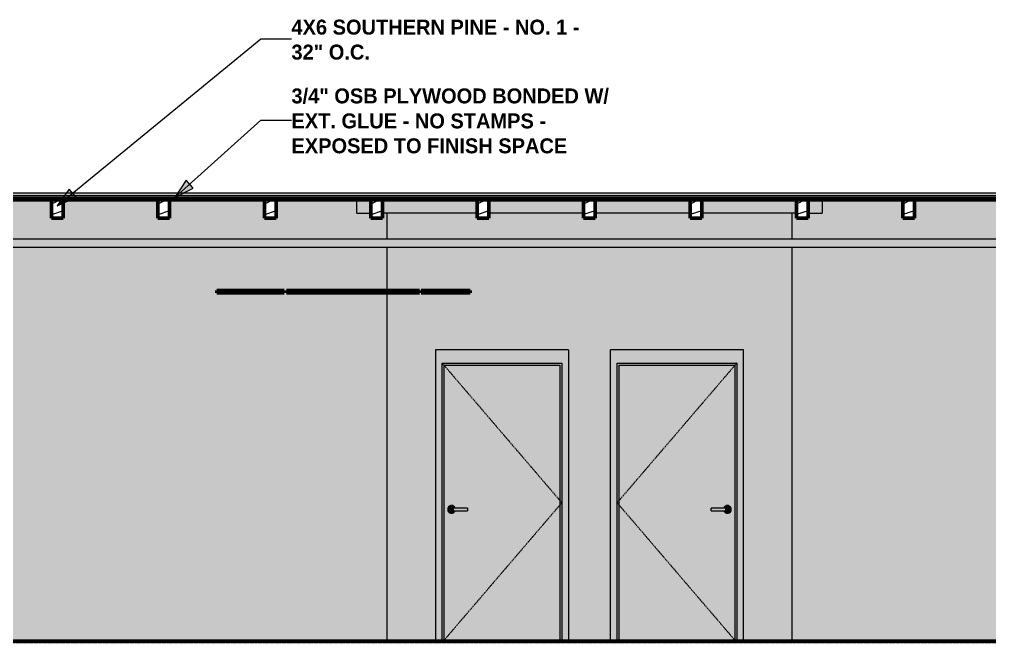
# Model space of a CAD drawing. Header units: inches. Extents: x -3547 to 717, y -19 to 229.
# Drawn here: x -1681.6 to -1389.9, y 0 to 187.3 of the extents above; entities that cross this region are included whole.
import ezdxf

# ---------------------------------------------------------------- set-up
doc = ezdxf.new("R2010")
doc.units = ezdxf.units.IN
doc.header["$MEASUREMENT"] = 0
doc.linetypes.add('Dash 1_16_', pattern=[0.125, 0.0625, -0.0625])
doc.linetypes.add('Grid Line 1_2_', pattern=[0.875, 0.5, -0.125, 0.125, -0.125])
for name, color, linetype, lineweight in [('0-2', 250, 'Continuous', 9), ('0-3', 50, 'Continuous', 5), ('A-CLNG', 13, 'Continuous', 18), ('A-CLNG-3', 13, 'Continuous', 60), ('A-DOOR', 31, 'Continuous', 18), ('A-DOOR-1', 31, 'Dash 1_16_', 9), ('A-DOOR-2', 31, 'Continuous', 9), ('A-DOOR-FRAM', 31, 'Continuous', 9), ('A-DOOR-FRAM-1', 31, 'Continuous', 18), ('A-FLOR-1', 31, 'Continuous', 5), ('A-FLOR-2', 8, 'Continuous', 5), ('A-FLOR-3', 7, 'Continuous', 18), ('A-FLOR-4', 10, 'Continuous', 60), ('A-FLOR-LEVL-1', 51, 'Grid Line 1_2_', 9), ('A-FLOR-MCUT-1', 7, 'Continuous', 18), ('A-FLOR-PATT-1', 250, 'Continuous', 9), ('A-FLOR-PATT-2', 253, 'Continuous', 9), ('G-ANNO-TEXT', 231, 'Continuous', 9), ('I-WALL', 2, 'Continuous', 18), ('I-WALL-1', 2, 'Continuous', 5), ('P-PIPE', 3, 'Continuous', 9), ('P-PIPE-1', 3, 'Continuous', 5), ('S-BEAM', 12, 'Continuous', 9), ('S-BEAM-2', 10, 'Continuous', 60)]:
    doc.layers.add(name, color=color, linetype=linetype, lineweight=lineweight)
doc.styles.add('Century Gothic_B', font='GOTHICB.TTF', dxfattribs={"height": 4.5})
pattern_1 = [(0, (3065.518, 0), (7.68, 1.92), [0.634, -5.126, 0.634, -5.126, -30.72]), (0, (3065.518, 0), (7.68, 1.92), [-11.52, 0.634, -10.886, 0.634, -5.126, -13.44]), (0, (3065.518, 0), (7.68, 1.92), [-28.8, 0.634, -3.206, 0.634, -8.966]), (120, (3068.398, 0.96), (-5.502769, 5.691075), [0.634, -5.126, 0.634, -5.126, -30.72]), (120, (3068.398, 0.96), (-5.502769, 5.691075), [-11.52, 0.634, -10.886, 0.634, -5.126, -13.44]), (120, (3068.398, 0.96), (-5.502769, 5.691075), [-28.8, 0.634, -3.206, 0.634, -8.966]), (240, (3069.358, 4.8), (-2.177231, -7.611075), [0.634, -5.126, 0.634, -5.126, -30.72]), (240, (3069.358, 4.8), (-2.177231, -7.611075), [-11.52, 0.634, -10.886, 0.634, -5.126, -13.44]), (240, (3069.358, 4.8), (-2.177231, -7.611075), [-28.8, 0.634, -3.206, 0.634, -8.966])]
pattern_2 = [(0, (3065.518, 0), (0, 2.399), []), (315, (3065.518, 0), (2.398506, 0), [3.393, -3.393]), (45, (3065.518, 0), (2.398506, 0), [3.393, -3.393])]
pattern_3 = [(216.87, (3068.716, 7.997), (23.989771, 15.993643), [3.998, -35.986]), (206.565, (3073.514, 5.598), (-7.99708, -7.99662), [8.941, -8.941]), (198.435, (3073.514, 1.599), (-15.993845, -7.997098), [5.058, -20.23])]

# ---------------------------------------------------------------- blocks, each defined once
blk = doc.blocks.new('CTR - 1st Phase - Shell_rvt-2-INTERIOR ELEVATION - CORRIDOR WEST _103_W_ - 1ST FLOOR - WEST WALL')
at = {"layer": 'A-FLOR-1'}
h = blk.add_hatch(color=256, dxfattribs=at)
h.paths.add_polyline_path([(3067.15, 129), (3071.37, 129), (3071.37, 133), (3067.15, 133), (3067.15, 132.59)], flags=0)
h.paths.add_polyline_path([(2803.9, 129), (2803.9, 133), (2799.64, 133), (2799.64, 129)], flags=0)
h = blk.add_hatch(color=256, dxfattribs=at)
h.paths.add_polyline_path([(3135.37, 129), (3135.37, 133), (3106.87, 133), (3106.87, 129), (3132.87, 129)], flags=0)
h.paths.add_polyline_path([(3074.87, 129), (3103.37, 129), (3103.37, 133), (3074.87, 133)], flags=0)
h.paths.add_polyline_path([(3138.87, 129), (3167.37, 129), (3167.37, 133), (3138.87, 133)], flags=0)
h.paths.add_polyline_path([(3177.08, 129), (3199.22, 129), (3199.22, 133), (3170.87, 133), (3170.87, 129)], flags=0)
h = blk.add_hatch(color=256, dxfattribs=at)
h.paths.add_polyline_path([(3199.37, 129), (3199.37, 133), (3199.22, 133), (3199.22, 129)], flags=0)
h.paths.add_polyline_path([(3207.1, 129), (3207.1, 133), (3202.87, 133), (3202.87, 129)], flags=0)
at = {"layer": 'A-FLOR-2'}
blk.add_hatch(color=256, dxfattribs=at).paths.add_polyline_path([(3466.77, 133.75), (3481.17, 133.75), (3481.17, 134.25), (2468.96, 134.24), (2468.96, 133.75), (3450.67, 133.75)], flags=0)
at = {"layer": 'A-FLOR-PATT-1'}
h = blk.add_hatch(dxfattribs=at)
h.set_pattern_fill('FP_9', color=256, style=0, pattern_type=2)
h.set_pattern_definition(pattern_2)
h.paths.add_polyline_path([(3466.77, 135), (3481.17, 135), (3481.17, 135.23), (2468.96, 135.23), (2468.96, 135), (3450.67, 135)], flags=0)
h = blk.add_hatch(dxfattribs=at)
h.set_pattern_fill('FP_9', color=256, style=0, pattern_type=2)
h.set_pattern_definition(pattern_2)
h.paths.add_polyline_path([(2795.4, 133), (3481.17, 133), (3481.17, 133.75), (2468.96, 133.75), (2468.96, 133), (2794.9, 133)], flags=0)
h = blk.add_hatch(dxfattribs=at)
h.set_pattern_fill('FP_10', color=256, style=0, pattern_type=2)
h.set_pattern_definition([(135, (3065.518, 0), (-2.12132, -2.12132), [])])
h.paths.add_polyline_path([(3434.58, 0), (3480.05, 0), (3480.05, 0.37), (2468.96, 0.37), (2468.96, 0), (3420.01, 0)], flags=0)
at = {"layer": 'A-FLOR-PATT-2'}
h = blk.add_hatch(dxfattribs=at)
h.set_pattern_fill('FP_8', color=256, style=0, pattern_type=2)
h.set_pattern_definition(pattern_1)
h.paths.add_polyline_path([(3481.17, 134.25), (3481.17, 135), (2468.96, 135), (2468.96, 134.25), (3466.77, 134.25)], flags=0)
h = blk.add_hatch(dxfattribs=at)
h.set_pattern_fill('FP_8', color=256, style=0, pattern_type=2)
h.set_pattern_definition(pattern_1)
h.paths.add_polyline_path([(2887.39, -0.02), (3498.95, -0.02), (3498.95, 0), (2468.96, 0), (2468.96, -0.02), (2855.21, -0.02)], flags=0)
at = {"layer": 'A-FLOR-3'}
blk.add_line((3199.22, 133), (3199.22, 129), dxfattribs=at)
at = {"layer": 'A-FLOR-4'}
for p, q in [((2468.96, 133), (3481.17, 133)), ((3498.95, 0.37), (2468.96, 0.37))]:
    blk.add_line(p, q, dxfattribs=at)
at = {"layer": 'A-FLOR-MCUT-1'}
for p, q in [((3481.17, 135), (2468.96, 135)), ((3481.17, 134.25), (2468.96, 134.25)), ((3481.17, 133.75), (2468.96, 133.75)), ((3498.95, 0), (2468.96, 0))]:
    blk.add_line(p, q, dxfattribs=at)
blk = doc.blocks.new('LVL-Laminated Veneer Lumber - 4X6 S_ PINE - NO_ 1-V30-INTERIOR ELEVATION - CORRIDOR WEST _103_W_ - 1ST FLOOR - WEST WALL')
at = {"layer": 'S-BEAM'}
h = blk.add_hatch(dxfattribs=at)
h.set_pattern_fill('FP_11', color=256, style=0, pattern_type=2)
h.set_pattern_definition(pattern_3)
h.paths.add_polyline_path([(3234.87, 127.5), (3234.87, 133), (3231.37, 133), (3231.37, 127.5)], flags=0)
at = {"layer": 'S-BEAM-2'}
for p, q in [((3234.87, 133), (3231.37, 133)), ((3231.37, 133), (3231.37, 127.5)), ((3234.87, 127.5), (3234.87, 133)), ((3231.37, 127.5), (3234.87, 127.5))]:
    blk.add_line(p, q, dxfattribs=at)
blk = doc.blocks.new('LVL-Laminated Veneer Lumber - 4X6 S_ PINE - NO_ 1-V31-INTERIOR ELEVATION - CORRIDOR WEST _103_W_ - 1ST FLOOR - WEST WALL')
at = {"layer": 'S-BEAM'}
h = blk.add_hatch(dxfattribs=at)
h.set_pattern_fill('FP_11', color=256, style=0, pattern_type=2)
h.set_pattern_definition(pattern_3)
h.paths.add_polyline_path([(3202.87, 127.5), (3202.87, 133), (3199.37, 133), (3199.37, 127.5)], flags=0)
at = {"layer": 'S-BEAM-2'}
for p, q in [((3202.87, 133), (3199.37, 133)), ((3199.37, 133), (3199.37, 127.5)), ((3202.87, 127.5), (3202.87, 133)), ((3199.37, 127.5), (3202.87, 127.5))]:
    blk.add_line(p, q, dxfattribs=at)
blk = doc.blocks.new('LVL-Laminated Veneer Lumber - 4X6 S_ PINE - NO_ 1-V32-INTERIOR ELEVATION - CORRIDOR WEST _103_W_ - 1ST FLOOR - WEST WALL')
at = {"layer": 'S-BEAM'}
h = blk.add_hatch(dxfattribs=at)
h.set_pattern_fill('FP_11', color=256, style=0, pattern_type=2)
h.set_pattern_definition(pattern_3)
h.paths.add_polyline_path([(3170.87, 127.5), (3170.87, 133), (3167.37, 133), (3167.37, 127.5)], flags=0)
at = {"layer": 'S-BEAM-2'}
for p, q in [((3170.87, 133), (3167.37, 133)), ((3167.37, 133), (3167.37, 127.5)), ((3170.87, 127.5), (3170.87, 133)), ((3167.37, 127.5), (3170.87, 127.5))]:
    blk.add_line(p, q, dxfattribs=at)
blk = doc.blocks.new('LVL-Laminated Veneer Lumber - 4X6 S_ PINE - NO_ 1-V33-INTERIOR ELEVATION - CORRIDOR WEST _103_W_ - 1ST FLOOR - WEST WALL')
at = {"layer": 'S-BEAM'}
h = blk.add_hatch(dxfattribs=at)
h.set_pattern_fill('FP_11', color=256, style=0, pattern_type=2)
h.set_pattern_definition(pattern_3)
h.paths.add_polyline_path([(3136.79, 127.5), (3138.87, 127.5), (3138.87, 133), (3135.37, 133), (3135.37, 127.5)], flags=0)
at = {"layer": 'S-BEAM-2'}
for p, q in [((3138.87, 133), (3135.37, 133)), ((3135.37, 133), (3135.37, 127.5)), ((3138.87, 127.5), (3138.87, 133)), ((3135.37, 127.5), (3138.87, 127.5))]:
    blk.add_line(p, q, dxfattribs=at)
blk = doc.blocks.new('LVL-Laminated Veneer Lumber - 4X6 S_ PINE - NO_ 1-V34-INTERIOR ELEVATION - CORRIDOR WEST _103_W_ - 1ST FLOOR - WEST WALL')
at = {"layer": 'S-BEAM'}
h = blk.add_hatch(dxfattribs=at)
h.set_pattern_fill('FP_11', color=256, style=0, pattern_type=2)
h.set_pattern_definition(pattern_3)
h.paths.add_polyline_path([(3106.87, 127.5), (3106.87, 133), (3103.37, 133), (3103.37, 127.5)], flags=0)
at = {"layer": 'S-BEAM-2'}
for p, q in [((3106.87, 133), (3103.37, 133)), ((3103.37, 133), (3103.37, 127.5)), ((3106.87, 127.5), (3106.87, 133)), ((3103.37, 127.5), (3106.87, 127.5))]:
    blk.add_line(p, q, dxfattribs=at)
blk = doc.blocks.new('LVL-Laminated Veneer Lumber - 4X6 S_ PINE - NO_ 1-1619295-INTERIOR ELEVATION - CORRIDOR WEST _103_W_ - 1ST FLOOR - WEST WALL')
at = {"layer": 'S-BEAM'}
h = blk.add_hatch(dxfattribs=at)
h.set_pattern_fill('FP_11', color=256, style=0, pattern_type=2)
h.set_pattern_definition(pattern_3)
h.paths.add_polyline_path([(3074.87, 127.5), (3074.87, 133), (3071.37, 133), (3071.37, 127.5), (3074.04, 127.5)], flags=0)
at = {"layer": 'S-BEAM-2'}
for p, q in [((3074.87, 133), (3071.37, 133)), ((3071.37, 133), (3071.37, 127.5)), ((3074.87, 127.5), (3074.87, 133)), ((3071.37, 127.5), (3074.87, 127.5))]:
    blk.add_line(p, q, dxfattribs=at)
blk = doc.blocks.new('LVL-Laminated Veneer Lumber - 4X6 S_ PINE - NO_ 1-V35-INTERIOR ELEVATION - CORRIDOR WEST _103_W_ - 1ST FLOOR - WEST WALL')
at = {"layer": 'S-BEAM'}
h = blk.add_hatch(dxfattribs=at)
h.set_pattern_fill('FP_11', color=256, style=0, pattern_type=2)
h.set_pattern_definition(pattern_3)
h.paths.add_polyline_path([(3042.87, 127.5), (3042.87, 133), (3039.37, 133), (3039.37, 127.5)], flags=0)
at = {"layer": 'S-BEAM-2'}
for p, q in [((3042.87, 133), (3039.37, 133)), ((3039.37, 133), (3039.37, 127.5)), ((3042.87, 127.5), (3042.87, 133)), ((3039.37, 127.5), (3042.87, 127.5))]:
    blk.add_line(p, q, dxfattribs=at)
blk = doc.blocks.new('LVL-Laminated Veneer Lumber - 4X6 S_ PINE - NO_ 1-V36-INTERIOR ELEVATION - CORRIDOR WEST _103_W_ - 1ST FLOOR - WEST WALL')
at = {"layer": 'S-BEAM'}
h = blk.add_hatch(dxfattribs=at)
h.set_pattern_fill('FP_11', color=256, style=0, pattern_type=2)
h.set_pattern_definition(pattern_3)
h.paths.add_polyline_path([(3010.87, 127.5), (3010.87, 133), (3007.37, 133), (3007.37, 127.5)], flags=0)
at = {"layer": 'S-BEAM-2'}
for p, q in [((3010.87, 133), (3007.37, 133)), ((3007.37, 133), (3007.37, 127.5)), ((3010.87, 127.5), (3010.87, 133)), ((3007.37, 127.5), (3010.87, 127.5))]:
    blk.add_line(p, q, dxfattribs=at)
blk = doc.blocks.new('LVL-Laminated Veneer Lumber - 4X6 S_ PINE - NO_ 1-V37-INTERIOR ELEVATION - CORRIDOR WEST _103_W_ - 1ST FLOOR - WEST WALL')
at = {"layer": 'S-BEAM'}
h = blk.add_hatch(dxfattribs=at)
h.set_pattern_fill('FP_11', color=256, style=0, pattern_type=2)
h.set_pattern_definition(pattern_3)
h.paths.add_polyline_path([(2978.87, 127.5), (2978.87, 133), (2975.37, 133), (2975.37, 127.5)], flags=0)
at = {"layer": 'S-BEAM-2'}
for p, q in [((2978.87, 133), (2975.37, 133)), ((2975.37, 133), (2975.37, 127.5)), ((2978.87, 127.5), (2978.87, 133)), ((2975.37, 127.5), (2978.87, 127.5))]:
    blk.add_line(p, q, dxfattribs=at)
blk = doc.blocks.new('CTR - 1st Phase - Structure_rvt-2-INTERIOR ELEVATION - CORRIDOR WEST _103_W_ - 1ST FLOOR - WEST WALL')
at = {"layer": '0-2'}
for name in ['LVL-Laminated Veneer Lumber - 4X6 S_ PINE - NO_ 1-V37-INTERIOR ELEVATION - CORRIDOR WEST _103_W_ - 1ST FLOOR - WEST WALL', 'LVL-Laminated Veneer Lumber - 4X6 S_ PINE - NO_ 1-V36-INTERIOR ELEVATION - CORRIDOR WEST _103_W_ - 1ST FLOOR - WEST WALL', 'LVL-Laminated Veneer Lumber - 4X6 S_ PINE - NO_ 1-V35-INTERIOR ELEVATION - CORRIDOR WEST _103_W_ - 1ST FLOOR - WEST WALL', 'LVL-Laminated Veneer Lumber - 4X6 S_ PINE - NO_ 1-1619295-INTERIOR ELEVATION - CORRIDOR WEST _103_W_ - 1ST FLOOR - WEST WALL', 'LVL-Laminated Veneer Lumber - 4X6 S_ PINE - NO_ 1-V34-INTERIOR ELEVATION - CORRIDOR WEST _103_W_ - 1ST FLOOR - WEST WALL', 'LVL-Laminated Veneer Lumber - 4X6 S_ PINE - NO_ 1-V33-INTERIOR ELEVATION - CORRIDOR WEST _103_W_ - 1ST FLOOR - WEST WALL', 'LVL-Laminated Veneer Lumber - 4X6 S_ PINE - NO_ 1-V32-INTERIOR ELEVATION - CORRIDOR WEST _103_W_ - 1ST FLOOR - WEST WALL', 'LVL-Laminated Veneer Lumber - 4X6 S_ PINE - NO_ 1-V31-INTERIOR ELEVATION - CORRIDOR WEST _103_W_ - 1ST FLOOR - WEST WALL', 'LVL-Laminated Veneer Lumber - 4X6 S_ PINE - NO_ 1-V30-INTERIOR ELEVATION - CORRIDOR WEST _103_W_ - 1ST FLOOR - WEST WALL']:
    blk.add_blockref(name, (0, 0), dxfattribs=at)
blk = doc.blocks.new('HOLLOW METAL - UNIT DOOR-2191977-INTERIOR ELEVATION - CORRIDOR WEST _103_W_ - 1ST FLOOR - WEST WALL')
at = {"layer": 'A-DOOR'}
h = blk.add_hatch(color=256, dxfattribs=at)
h.paths.add_polyline_path([(3146.06, 0.37), (3180.81, 0.37), (3180.81, 83.37), (3146.06, 83.37), (3146.06, 33.79)], flags=0)
h.paths.add_polyline_path([(3178.58, 38.82), (3178.28, 38.86), (3177.99, 38.98), (3177.75, 39.16), (3177.56, 39.41), (3177.48, 39.61), (3173.76, 39.62), (3173.76, 40.39), (3177.48, 40.39), (3177.56, 40.59), (3177.75, 40.84), (3177.99, 41.02), (3178.28, 41.14), (3178.58, 41.18), (3178.89, 41.14), (3179.17, 41.02), (3179.42, 40.84), (3179.6, 40.59), (3179.72, 40.31), (3179.76, 40), (3179.72, 39.69), (3179.6, 39.41), (3179.42, 39.16), (3179.17, 38.98), (3178.89, 38.86)], flags=0)
h = blk.add_hatch(color=256, dxfattribs=at)
h.paths.add_polyline_path([(3178.76, 40.28), (3178.85, 40.13), (3178.86, 40.1), (3178.87, 39.98), (3178.85, 39.87), (3178.78, 39.75), (3178.77, 39.76), (3178.82, 40.01), (3178.76, 40.27)], flags=0)
h.paths.add_polyline_path([(3178.58, 38.82), (3178.89, 38.86), (3179.17, 38.98), (3179.42, 39.16), (3179.6, 39.41), (3179.72, 39.69), (3179.76, 40), (3179.72, 40.31), (3179.6, 40.59), (3179.42, 40.84), (3179.17, 41.02), (3178.89, 41.14), (3178.58, 41.18), (3178.28, 41.14), (3177.99, 41.02), (3177.75, 40.84), (3177.56, 40.59), (3177.49, 40.39), (3178.5, 40.38), (3178.48, 40.39), (3178.64, 40.36), (3178.74, 40.29), (3178.76, 40.25), (3178.82, 39.97), (3178.73, 39.7), (3178.64, 39.64), (3178.54, 39.61), (3178.38, 39.61), (3178.31, 39.62), (3177.48, 39.61), (3177.56, 39.41), (3177.75, 39.16), (3177.99, 38.98), (3178.28, 38.86)], flags=0)
for points in [[(3173.76, 40), (3177.89, 40), (3177.89, 40.39), (3173.76, 40.38), (3173.76, 40.1)], [(3177.45, 39.61), (3177.89, 39.62), (3177.89, 40), (3173.76, 40), (3173.76, 39.61), (3177.41, 39.61)], [(3178.79, 40), (3178.88, 40), (3178.83, 40.18), (3178.78, 40.25), (3178.7, 40.33), (3178.64, 40.36), (3178.57, 40.38), (3178.39, 40.38), (3178.26, 40.38), (3177.89, 40.38), (3177.89, 40), (3178.76, 40)]]:
    blk.add_hatch(color=256, dxfattribs=at).paths.add_polyline_path(points, flags=0)
h = blk.add_hatch(color=256, dxfattribs=at)
h.paths.add_polyline_path([(3178.76, 39.72), (3178.85, 39.87), (3178.87, 39.98), (3178.86, 40), (3178.83, 40), (3178.77, 39.75)], flags=0)
h.paths.add_polyline_path([(3178.48, 39.61), (3178.65, 39.65), (3178.73, 39.7), (3178.76, 39.75), (3178.83, 40), (3177.89, 40), (3177.89, 39.61), (3177.93, 39.62), (3178.45, 39.61)], flags=0)
at = {"layer": 'A-DOOR-FRAM-1'}
for points in [[(3145.44, 0.37), (3145.44, 84), (3181.44, 84), (3181.44, 0.37), (3183.44, 0.37), (3183.44, 88), (3143.44, 88), (3143.45, 0.37)], [(3146.06, 0.37), (3146.06, 83.37), (3180.81, 83.37), (3180.81, 0.37), (3181.44, 0.37), (3181.44, 84), (3145.44, 84), (3145.44, 0.37)]]:
    blk.add_hatch(color=256, dxfattribs=at).paths.add_polyline_path(points, flags=0)
at = {"layer": 'A-DOOR-1'}
for p, q in [((3181.44, 84), (3145.44, 42)), ((3145.44, 42), (3181.11, 0.37))]:
    blk.add_line(p, q, dxfattribs=at)
at = {"layer": 'A-DOOR-2'}
for p, q in [((3177.89, 40.39), (3173.76, 40.39)), ((3173.76, 40), (3173.76, 40.39)), ((3173.76, 39.61), (3173.76, 40)), ((3173.76, 39.61), (3177.89, 39.61))]:
    blk.add_line(p, q, dxfattribs=at)
at = {"layer": 'A-DOOR-2', "flags": 128}
for points in [[(3178.48, 40.39), (3178.48, 40.39), (3178.48, 40.39), (3178.48, 40.39), (3178.48, 40.39), (3178.47, 40.39), (3178.47, 40.39), (3178.46, 40.39), (3178.45, 40.39), (3178.45, 40.39), (3178.44, 40.39), (3178.43, 40.39), (3178.42, 40.39), (3178.41, 40.39), (3178.39, 40.39), (3178.38, 40.39), (3178.37, 40.39), (3178.35, 40.39), (3178.34, 40.39), (3178.32, 40.39), (3178.3, 40.39), (3178.29, 40.39), (3178.27, 40.39), (3178.25, 40.39), (3178.23, 40.39), (3178.21, 40.39), (3178.19, 40.39), (3178.17, 40.39), (3178.15, 40.39), (3178.13, 40.39), (3178.11, 40.39), (3178.08, 40.39), (3178.06, 40.39), (3178.04, 40.39), (3178.02, 40.39), (3177.99, 40.39), (3177.97, 40.39), (3177.95, 40.39), (3177.92, 40.39), (3177.9, 40.39), (3177.89, 40.39)], [(3177.89, 39.61), (3177.92, 39.61), (3177.94, 39.61), (3177.96, 39.61), (3177.99, 39.61), (3178.01, 39.61), (3178.03, 39.61), (3178.06, 39.61), (3178.08, 39.61), (3178.1, 39.61), (3178.12, 39.61), (3178.14, 39.61), (3178.17, 39.61), (3178.19, 39.61), (3178.21, 39.61), (3178.23, 39.61), (3178.25, 39.61), (3178.26, 39.61), (3178.28, 39.61), (3178.3, 39.61), (3178.32, 39.61), (3178.33, 39.61), (3178.35, 39.61), (3178.36, 39.61), (3178.38, 39.61), (3178.39, 39.61), (3178.4, 39.61), (3178.41, 39.61), (3178.42, 39.61), (3178.43, 39.61), (3178.44, 39.61), (3178.45, 39.61), (3178.46, 39.61), (3178.46, 39.61), (3178.47, 39.61), (3178.47, 39.61), (3178.48, 39.61), (3178.48, 39.61), (3178.48, 39.61), (3178.48, 39.61)]]:
    blk.add_lwpolyline(points, dxfattribs=at)
at = {"layer": 'A-DOOR-2'}
for start, end in [(360, 160.3657), (199.5633, 360)]:
    blk.add_arc((3178.58, 40), 1.18, start, end, dxfattribs=at)
at = {"layer": 'A-DOOR-FRAM'}
for p, q in [((3143.44, 0.37), (3143.44, 88)), ((3183.44, 88), (3143.44, 88)), ((3183.44, 0.37), (3183.44, 88)), ((3145.44, 0.37), (3145.44, 84)), ((3145.44, 84), (3181.44, 84)), ((3146.06, 0.37), (3146.06, 83.37)), ((3146.06, 83.37), (3180.81, 83.37)), ((3180.81, 83.37), (3180.81, 0.37)), ((3181.44, 84), (3181.44, 0.37))]:
    blk.add_line(p, q, dxfattribs=at)
blk = doc.blocks.new('HOLLOW METAL - UNIT DOOR-V51-INTERIOR ELEVATION - CORRIDOR WEST _103_W_ - 1ST FLOOR - WEST WALL')
at = {"layer": 'A-DOOR'}
h = blk.add_hatch(color=256, dxfattribs=at)
h.paths.add_polyline_path([(3093.44, 0.37), (3128.19, 0.37), (3128.19, 83.38), (3093.44, 83.38), (3093.44, 33.79)], flags=0)
h.paths.add_polyline_path([(3095.67, 38.82), (3095.36, 38.86), (3095.08, 38.98), (3094.83, 39.16), (3094.64, 39.41), (3094.53, 39.69), (3094.48, 40), (3094.53, 40.31), (3094.64, 40.59), (3094.83, 40.84), (3095.08, 41.02), (3095.36, 41.14), (3095.67, 41.18), (3095.97, 41.14), (3096.26, 41.02), (3096.5, 40.84), (3096.69, 40.59), (3096.77, 40.39), (3100.49, 40.38), (3100.49, 39.61), (3096.77, 39.61), (3096.69, 39.41), (3096.5, 39.16), (3096.26, 38.98), (3095.97, 38.86)], flags=0)
h = blk.add_hatch(color=256, dxfattribs=at)
h.paths.add_polyline_path([(3095.49, 39.72), (3095.4, 39.87), (3095.37, 39.98), (3095.37, 40), (3095.4, 40.13), (3095.47, 40.25), (3095.48, 40.25), (3095.43, 39.98), (3095.48, 39.75)], flags=0)
h.paths.add_polyline_path([(3095.67, 38.82), (3095.97, 38.86), (3096.26, 38.98), (3096.5, 39.16), (3096.69, 39.41), (3096.77, 39.61), (3095.65, 39.62), (3095.52, 39.7), (3095.49, 39.75), (3095.42, 40.01), (3095.5, 40.29), (3095.61, 40.36), (3095.68, 40.38), (3095.86, 40.38), (3095.95, 40.38), (3096.77, 40.39), (3096.69, 40.59), (3096.5, 40.84), (3096.26, 41.02), (3095.97, 41.14), (3095.67, 41.18), (3095.36, 41.14), (3095.08, 41.02), (3094.83, 40.84), (3094.64, 40.59), (3094.53, 40.31), (3094.48, 40), (3094.53, 39.69), (3094.64, 39.41), (3094.83, 39.16), (3095.08, 38.98), (3095.36, 38.86)], flags=0)
for points in [[(3095.76, 39.61), (3095.99, 39.62), (3096.35, 39.62), (3096.35, 40), (3095.37, 40), (3095.4, 39.87), (3095.47, 39.75), (3095.52, 39.7), (3095.62, 39.64), (3095.7, 39.62), (3095.76, 39.61)], [(3100.49, 40), (3100.49, 40.39), (3096.35, 40.38), (3096.35, 40), (3098.62, 40)], [(3096.77, 39.61), (3100.49, 39.62), (3100.49, 40), (3096.35, 40), (3096.35, 39.61), (3096.74, 39.61)]]:
    blk.add_hatch(color=256, dxfattribs=at).paths.add_polyline_path(points, flags=0)
h = blk.add_hatch(color=256, dxfattribs=at)
h.paths.add_polyline_path([(3095.49, 40.28), (3095.4, 40.13), (3095.38, 40.1), (3095.38, 40), (3095.42, 40), (3095.48, 40.27)], flags=0)
h.paths.add_polyline_path([(3096.35, 40), (3096.35, 40.39), (3096.32, 40.38), (3095.75, 40.38), (3095.76, 40.39), (3095.61, 40.36), (3095.5, 40.29), (3095.49, 40.25), (3095.42, 40), (3096.26, 40)], flags=0)
at = {"layer": 'A-DOOR-FRAM-1'}
for points in [[(3092.81, 0.37), (3092.81, 84), (3128.81, 84), (3128.81, 0.37), (3130.81, 0.37), (3130.81, 88), (3090.81, 88), (3090.82, 0.37)], [(3093.44, 0.37), (3093.44, 83.38), (3128.19, 83.38), (3128.19, 0.37), (3128.81, 0.37), (3128.81, 84), (3092.81, 84), (3092.81, 0.37)]]:
    blk.add_hatch(color=256, dxfattribs=at).paths.add_polyline_path(points, flags=0)
at = {"layer": 'A-DOOR-1'}
for p, q in [((3092.81, 84), (3128.81, 42)), ((3128.81, 42), (3093.13, 0.37))]:
    blk.add_line(p, q, dxfattribs=at)
at = {"layer": 'A-DOOR-2'}
for p, q in [((3100.49, 40.39), (3096.35, 40.39)), ((3096.35, 39.61), (3100.49, 39.61)), ((3100.49, 40.39), (3100.49, 40)), ((3100.49, 40), (3100.49, 39.61))]:
    blk.add_line(p, q, dxfattribs=at)
at = {"layer": 'A-DOOR-2', "flags": 128}
for points in [[(3096.35, 40.39), (3096.33, 40.39), (3096.31, 40.39), (3096.28, 40.39), (3096.26, 40.39), (3096.24, 40.39), (3096.21, 40.39), (3096.19, 40.39), (3096.17, 40.39), (3096.15, 40.39), (3096.12, 40.39), (3096.1, 40.39), (3096.08, 40.39), (3096.06, 40.39), (3096.04, 40.39), (3096.02, 40.39), (3096, 40.39), (3095.98, 40.39), (3095.97, 40.39), (3095.95, 40.39), (3095.93, 40.39), (3095.92, 40.39), (3095.9, 40.39), (3095.89, 40.39), (3095.87, 40.39), (3095.86, 40.39), (3095.85, 40.39), (3095.83, 40.39), (3095.82, 40.39), (3095.81, 40.39), (3095.8, 40.39), (3095.8, 40.39), (3095.79, 40.39), (3095.78, 40.39), (3095.78, 40.39), (3095.77, 40.39), (3095.77, 40.39), (3095.77, 40.39), (3095.77, 40.39), (3095.76, 40.39)], [(3095.76, 39.61), (3095.76, 39.61), (3095.77, 39.61), (3095.77, 39.61), (3095.77, 39.61), (3095.78, 39.61), (3095.78, 39.61), (3095.79, 39.61), (3095.79, 39.61), (3095.8, 39.61), (3095.81, 39.61), (3095.82, 39.61), (3095.83, 39.61), (3095.84, 39.61), (3095.85, 39.61), (3095.87, 39.61), (3095.88, 39.61), (3095.9, 39.61), (3095.91, 39.61), (3095.93, 39.61), (3095.94, 39.61), (3095.96, 39.61), (3095.98, 39.61), (3096, 39.61), (3096.02, 39.61), (3096.04, 39.61), (3096.06, 39.61), (3096.08, 39.61), (3096.1, 39.61), (3096.12, 39.61), (3096.14, 39.61), (3096.16, 39.61), (3096.19, 39.61), (3096.21, 39.61), (3096.23, 39.61), (3096.25, 39.61), (3096.28, 39.61), (3096.3, 39.61), (3096.32, 39.61), (3096.35, 39.61), (3096.35, 39.61)]]:
    blk.add_lwpolyline(points, dxfattribs=at)
at = {"layer": 'A-DOOR-2'}
for start, end in [(19.6343, 180), (180, 340.4367)]:
    blk.add_arc((3095.67, 40), 1.18, start, end, dxfattribs=at)
at = {"layer": 'A-DOOR-FRAM'}
for p, q in [((3130.81, 88), (3090.81, 88)), ((3090.81, 88), (3090.81, 0.37)), ((3130.81, 88), (3130.81, 0.37)), ((3092.81, 84), (3128.81, 84)), ((3092.81, 0.37), (3092.81, 84)), ((3093.44, 83.38), (3128.19, 83.38)), ((3093.44, 0.37), (3093.44, 83.38)), ((3128.19, 83.38), (3128.19, 0.37)), ((3128.81, 84), (3128.81, 0.37))]:
    blk.add_line(p, q, dxfattribs=at)

msp = doc.modelspace()

# ---------------------------------------------------------------- hatches: boundary and pattern name
at = {"layer": 'A-CLNG'}
h = msp.add_hatch(color=256, dxfattribs=at)
h.paths.add_polyline_path([(-1622.19633, 105.075), (-1601.9778, 105.075), (-1601.9778, 105.825), (-1622.19633, 105.825)], flags=0)
h.paths.add_polyline_path([(-1601.3153, 105.075), (-1561.3153, 105.075), (-1561.3153, 105.825), (-1601.3153, 105.825)], flags=0)
h.paths.add_polyline_path([(-1546.0653, 105.075), (-1546.0653, 105.825), (-1560.8153, 105.825), (-1560.8153, 105.075)], flags=0)
at = {"layer": 'G-ANNO-TEXT'}
for points in [[(-1634.86833, 133.70365), (-1629.33575, 136.52769), (-1631.489, 138.91563)], [(-1670.21128, 131.2404), (-1664.55281, 133.80291), (-1666.59216, 136.28883)]]:
    msp.add_hatch(color=256, dxfattribs=at).paths.add_polyline_path(points, flags=0)
at = {"layer": 'I-WALL'}
h = msp.add_hatch(color=256, dxfattribs=at)
h.paths.add_polyline_path([(-1843.4028, 0.375), (-1580.1528, 0.375), (-1580.1528, 105.075), (-1601.3153, 105.075), (-1601.3153, 105.825), (-1580.1528, 105.825), (-1580.1528, 118.8125), (-1843.4028, 118.8125), (-1843.4028, 67.60581)], flags=0)
h.paths.add_polyline_path([(-1622.19633, 105.075), (-1622.19633, 105.825), (-1601.9778, 105.825), (-1601.9778, 105.075)], flags=0)
h.paths.add_polyline_path([(-1788.07119, 121.1875), (-1580.1528, 121.1875), (-1580.1528, 133), (-1604.4278, 133), (-1604.4278, 127.5), (-1607.9278, 127.5), (-1607.9278, 133), (-1636.4278, 133), (-1636.4278, 127.5), (-1639.9278, 127.5), (-1639.9278, 133), (-1668.4278, 133), (-1668.4278, 127.5), (-1671.9278, 127.5), (-1671.9278, 133), (-1700.4278, 133), (-1700.4278, 127.5), (-1703.9278, 127.5), (-1703.9278, 133), (-1732.4278, 133), (-1732.4278, 127.5), (-1735.9278, 127.5), (-1735.9278, 133), (-1764.4278, 133), (-1764.4278, 127.5), (-1767.9278, 127.5), (-1767.9278, 133), (-1796.4278, 133), (-1796.4278, 127.5), (-1799.9278, 127.5), (-1799.9278, 133), (-1828.4278, 133), (-1828.4278, 127.5), (-1831.9278, 127.5), (-1831.9278, 133), (-1843.4028, 133), (-1843.4028, 121.1875), (-1792.09461, 121.1875)], flags=0)
h = msp.add_hatch(color=256, dxfattribs=at)
h.paths.add_polyline_path([(-1440.2028, 0.375), (-1234.54489, 0.375), (-1234.54489, 118.8125), (-1440.2028, 118.8125), (-1440.2028, 33.79181)], flags=0)
h.paths.add_polyline_path([(-1337.44794, 121.1875), (-1234.54489, 121.1875), (-1234.54489, 127.5), (-1245.8778, 127.5), (-1245.8778, 133), (-1252.4278, 133), (-1252.4278, 127.5), (-1255.9278, 127.5), (-1255.9278, 133), (-1284.4278, 133), (-1284.4278, 127.5), (-1287.9278, 127.5), (-1287.9278, 133), (-1316.4278, 133), (-1316.4278, 127.5), (-1319.9278, 127.5), (-1319.9278, 133), (-1348.4278, 133), (-1348.4278, 127.5), (-1351.9278, 127.5), (-1351.9278, 133), (-1380.4278, 133), (-1380.4278, 127.5), (-1383.9278, 127.5), (-1383.9278, 133), (-1412.4278, 133), (-1412.4278, 127.5), (-1415.9278, 127.5), (-1415.9278, 133), (-1440.2028, 133), (-1440.2028, 121.1875), (-1341.47136, 121.1875)], flags=0)
h = msp.add_hatch(color=256, dxfattribs=at)
h.paths.add_polyline_path([(-1556.4903, 0.375), (-1556.4903, 88), (-1516.4903, 88), (-1516.4903, 0.375), (-1514.4278, 0.375), (-1514.4278, 109.875), (-1510.1778, 109.875), (-1510.1778, 118.8125), (-1571.1528, 118.8125), (-1571.1528, 105.825), (-1561.3153, 105.825), (-1561.3153, 105.075), (-1571.1528, 105.075), (-1571.1528, 0.375), (-1571.09032, 0.375)], flags=0)
h.paths.add_polyline_path([(-1560.8153, 105.075), (-1560.8153, 105.825), (-1546.0653, 105.825), (-1546.0653, 105.075)], flags=0)
h.paths.add_polyline_path([(-1566.78298, 121.1875), (-1510.1778, 121.1875), (-1510.1778, 127.5), (-1511.9278, 127.5), (-1511.9278, 129), (-1540.4278, 129), (-1540.4278, 127.5), (-1543.9278, 127.5), (-1543.9278, 129), (-1571.1528, 129), (-1571.1528, 121.1875), (-1568.35888, 121.1875)], flags=0)
at = {"layer": 'I-WALL-1'}
h = msp.add_hatch(color=256, dxfattribs=at)
h.paths.add_polyline_path([(-1580.1528, 0.375), (-1571.1528, 0.375), (-1571.1528, 105.075), (-1580.1528, 105.075), (-1580.1528, 33.79181)], flags=0)
h.paths.add_polyline_path([(-1575.7579, 105.825), (-1571.1528, 105.825), (-1571.1528, 118.8125), (-1580.1528, 118.8125), (-1580.1528, 105.825)], flags=0)
h.paths.add_polyline_path([(-1575.2764, 121.1875), (-1571.1528, 121.1875), (-1571.1528, 129), (-1572.4278, 129), (-1572.4278, 127.5), (-1575.9278, 127.5), (-1575.9278, 129), (-1580.1528, 129), (-1580.1528, 121.1875), (-1578.85325, 121.1875)], flags=0)
h = msp.add_hatch(color=256, dxfattribs=at)
h.paths.add_polyline_path([(-1503.8653, 0.375), (-1503.8653, 88), (-1463.8653, 88), (-1463.8653, 0.375), (-1449.2028, 0.375), (-1449.2028, 118.8125), (-1510.1778, 118.8125), (-1510.1778, 109.875), (-1505.9278, 109.875), (-1505.91901, 0.375)], flags=0)
h.paths.add_polyline_path([(-1502.40823, 121.1875), (-1449.2028, 121.1875), (-1449.2028, 129), (-1476.4278, 129), (-1476.4278, 127.5), (-1479.9278, 127.5), (-1479.9278, 129), (-1508.4278, 129), (-1508.4278, 127.5), (-1510.1778, 127.5), (-1510.1778, 121.1875), (-1506.43166, 121.1875)], flags=0)
h = msp.add_hatch(color=256, dxfattribs=at)
h.paths.add_polyline_path([(-1440.2028, 0.375), (-1440.2028, 118.8125), (-1449.2028, 118.8125), (-1449.2028, 0.375)], flags=0)
h.paths.add_polyline_path([(-1448.0778, 121.1875), (-1440.2028, 121.1875), (-1440.2028, 129), (-1444.4278, 129), (-1444.4278, 127.5), (-1447.9278, 127.5), (-1447.9278, 129), (-1449.2028, 129), (-1449.2028, 121.1875)], flags=0)
msp.add_hatch(color=256, dxfattribs=at).paths.add_polyline_path([(-1514.4278, 0.375), (-1505.9278, 0.375), (-1505.9278, 109.875), (-1514.4278, 109.875), (-1514.4278, 33.79181)], flags=0)
at = {"layer": 'P-PIPE-1'}
for points in [[(-1598.97036, 120), (-1194.07543, 120), (-1194.07543, 121.1875), (-2139.07072, 121.1875), (-2139.07072, 120), (-1600.98207, 120)], [(-1571.1528, 118.8125), (-1194.07543, 118.8125), (-1194.07543, 120), (-2139.07072, 120), (-2139.07072, 118.8125), (-1572.81812, 118.8125)]]:
    msp.add_hatch(color=256, dxfattribs=at).paths.add_polyline_path(points, flags=0)

# ---------------------------------------------------------------- linework, layer by layer
at = {"layer": 'A-CLNG-3'}
for p, q in [((-1601.9778, 105.825), (-1622.19633, 105.825)), ((-1622.19633, 105.825), (-1622.19633, 105.075)), ((-1622.19633, 105.075), (-1601.9778, 105.075)), ((-1601.9778, 105.075), (-1601.9778, 105.825)), ((-1561.3153, 105.825), (-1601.3153, 105.825)), ((-1601.3153, 105.825), (-1601.3153, 105.075)), ((-1601.3153, 105.075), (-1561.3153, 105.075)), ((-1561.3153, 105.075), (-1561.3153, 105.825)), ((-1546.0653, 105.825), (-1560.8153, 105.825)), ((-1560.8153, 105.825), (-1560.8153, 105.075)), ((-1560.8153, 105.075), (-1546.0653, 105.075)), ((-1546.0653, 105.075), (-1546.0653, 105.825))]:
    msp.add_line(p, q, dxfattribs=at)
at = {"layer": 'A-FLOR-LEVL-1'}
msp.add_line((-2226.70433, 0), (-1100.0028, 0), dxfattribs=at)
at = {"layer": 'G-ANNO-TEXT'}
for p, q in [((-1670.21128, 131.2404), (-1609.018, 181.44071)), ((-1609.018, 181.44071), (-1599.78916, 181.44071)), ((-1634.86833, 133.70365), (-1609.018, 157.01335)), ((-1609.018, 157.01335), (-1599.78916, 157.01335)), ((-1631.489, 138.91563), (-1634.86833, 133.70365)), ((-1629.33575, 136.52769), (-1631.489, 138.91563)), ((-1666.59216, 136.28883), (-1670.21128, 131.2404)), ((-1664.55281, 133.80291), (-1666.59216, 136.28883)), ((-1634.86833, 133.70365), (-1629.33575, 136.52769)), ((-1670.21128, 131.2404), (-1664.55281, 133.80291))]:
    msp.add_line(p, q, dxfattribs=at)
at = {"layer": 'I-WALL'}
for p, q in [((-1580.1528, 129), (-1580.1528, 133)), ((-1440.2028, 133), (-1440.2028, 129)), ((-1580.1528, 129), (-1575.9278, 129)), ((-1543.9278, 129), (-1572.4278, 129)), ((-1571.1528, 129), (-1571.1528, 121.1875)), ((-1511.9278, 129), (-1540.4278, 129)), ((-1479.9278, 129), (-1508.4278, 129)), ((-1447.9278, 129), (-1476.4278, 129)), ((-1449.2028, 121.1875), (-1449.2028, 129)), ((-1444.4278, 129), (-1440.2028, 129)), ((-1571.1528, 118.8125), (-1571.1528, 105.825)), ((-1449.2028, 0.375), (-1449.2028, 118.8125)), ((-1571.1528, 105.075), (-1571.1528, 0.375))]:
    msp.add_line(p, q, dxfattribs=at)
at = {"layer": 'P-PIPE'}
for p, q in [((-1194.07543, 121.1875), (-2139.07072, 121.1875)), ((-2139.07072, 118.8125), (-1194.07543, 118.8125))]:
    msp.add_line(p, q, dxfattribs=at)

# ---------------------------------------------------------------- block references
at = {"layer": '0-3'}
for name in ['CTR - 1st Phase - Shell_rvt-2-INTERIOR ELEVATION - CORRIDOR WEST _103_W_ - 1ST FLOOR - WEST WALL', 'CTR - 1st Phase - Structure_rvt-2-INTERIOR ELEVATION - CORRIDOR WEST _103_W_ - 1ST FLOOR - WEST WALL']:
    msp.add_blockref(name, (-4647.30154, 0), dxfattribs=at)
at = {"layer": 'A-DOOR'}
for name in ['HOLLOW METAL - UNIT DOOR-V51-INTERIOR ELEVATION - CORRIDOR WEST _103_W_ - 1ST FLOOR - WEST WALL', 'HOLLOW METAL - UNIT DOOR-2191977-INTERIOR ELEVATION - CORRIDOR WEST _103_W_ - 1ST FLOOR - WEST WALL']:
    msp.add_blockref(name, (-4647.30154, 0), dxfattribs=at)

# ---------------------------------------------------------------- texts
at = {"layer": 'G-ANNO-TEXT', "char_height": 4.5, "attachment_point": 1, "style": 'Century Gothic_B'}
for s, insert, width in [('4X6 SOUTHERN PINE - NO. 1 -', (-1599.78916, 187.19308), 106.8075), ('32" O.C.', (-1599.78916, 179.69308), 30.4515), ('3/4" OSB PLYWOOD BONDED W/', (-1599.78916, 166.5169), 118.9275), ('EXT. GLUE - NO STAMPS -', (-1599.78916, 159.0169), 91.3545), ('EXPOSED TO FINISH SPACE', (-1599.78916, 151.5169), 97.4145)]:
    msp.add_mtext(s, dxfattribs=dict(at, insert=insert, width=width))

doc.saveas('drawing.dxf')
